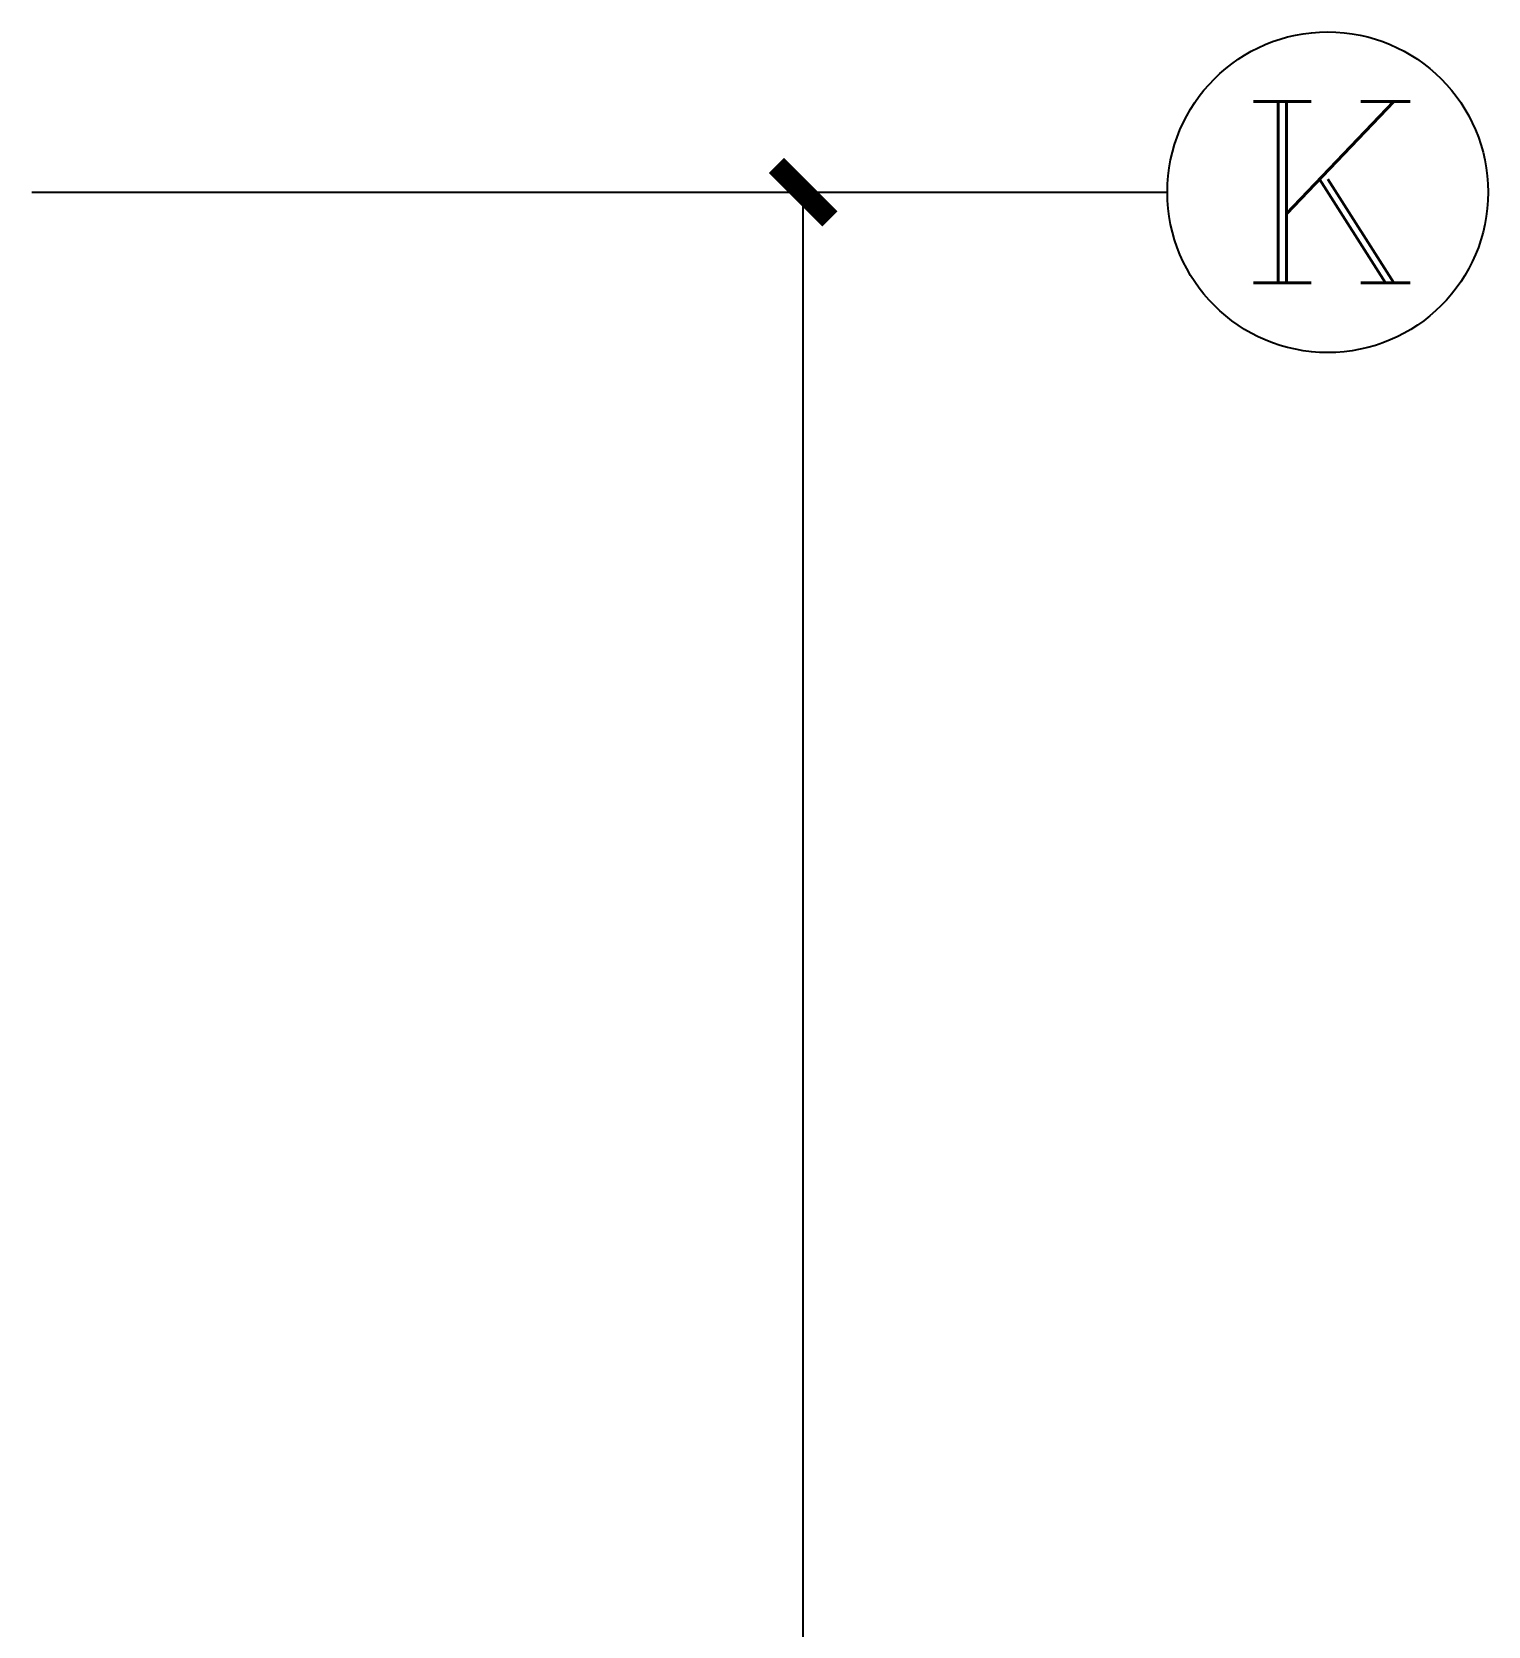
# Model space of a CAD drawing. Extents: x -1348811 to 123514, y -640545 to 749356.
# Drawn here: x -750528 to -747804, y 241745 to 244727 of the extents above; entities that cross this region are included whole.
import ezdxf
from ezdxf.enums import TextEntityAlignment as Align

# ---------------------------------------------------------------- set-up
doc = ezdxf.new("R2010")
doc.units = 0
doc.header["$LTSCALE"] = 10
doc.header["$MEASUREMENT"] = 0
doc.layers.get('0').update_dxf_attribs({"linetype": 'CONTINUOUS'})
doc.layers.get('Defpoints').update_dxf_attribs({"linetype": 'CONTINUOUS'})
doc.layers.add('AXIS', color=3, linetype='CONTINUOUS')
doc.layers.add('AXIS_TEXT', color=7, linetype='CONTINUOUS')
doc.styles.add('_TCH_AXIS', font='COMPLEX', dxfattribs={"bigfont": 'GBCBIG'})
doc.styles.add('DIM_FONT', font='SIMPLEX', dxfattribs={"width": 0.8, "bigfont": 'HZTXT'})
doc.dimstyles.new('DIMN', dxfattribs={"dimtxt": 300, "dimasz": 100, "dimexe": 250, "dimexo": 300, "dimgap": 150, "dimtad": 1, "dimdec": 0, "dimzin": 0, "dimdsep": 46, "dimtxsty": 'DIM_FONT', "dimblk": 'ARCHTICK', "dimcen": 0.09, "dimclrt": 7, "dimazin": 2, "dimtfac": 1, "dimtdec": 0, "dimtix": 1, "dimtmove": 2, "dimatfit": 3, "dimfxl": 0, "dimtolj": 1, "dimtzin": 0, "dimarcsym": 0})

# ---------------------------------------------------------------- blocks, each defined once
blk = doc.blocks.new('_ArchTick')
at = {"color": 0, "linetype": 'ByBlock', "const_width": 0.4}
blk.add_lwpolyline([(-0.5, -0.5), (0.5, 0.5)], dxfattribs=at)
blk = doc.blocks.new('*D2149')
at = {"layer": 'AXIS', "color": 0, "lineweight": -2}
for p, q in [((-750228.4, 244427.4), (-748835.5, 244427.4)), ((-749085.5, 236927.4), (-749085.5, 244427.4)), ((-750228.4, 236927.4), (-748835.5, 236927.4))]:
    blk.add_line(p, q, dxfattribs=at)
at = {"layer": 'Defpoints', "color": 0}
for p in [(-750528.4, 244427.4), (-749085.5, 244427.4), (-750528.4, 236927.4)]:
    blk.add_point(p, dxfattribs=at)
at = {"layer": 'AXIS', "color": 0, "lineweight": -2, "xscale": 100, "yscale": 100, "zscale": 100}
for p, rotation in [((-749085.5, 244427.4), 90), ((-749085.5, 236927.4), 270)]:
    blk.add_blockref('_ArchTick', p, dxfattribs=dict(at, rotation=rotation))
at = {"layer": 'AXIS', "color": 7, "insert": (-749385.5, 240677.4), "char_height": 300, "attachment_point": 5, "rotation": 90, "style": 'DIM_FONT'}
blk.add_mtext('\\A1;7500', dxfattribs=at)

msp = doc.modelspace()

# ---------------------------------------------------------------- linework, layer by layer
at = {"layer": 'AXIS'}
msp.add_line((-750528.4, 244427.4), (-748404.3, 244427.4), dxfattribs=at)
msp.add_circle((-748104.3, 244427.4), 300, dxfattribs=at)

# ---------------------------------------------------------------- texts
at = {"layer": 'AXIS_TEXT', "style": '_TCH_AXIS', "width": 1.105263}
msp.add_text('K', height=339.4, dxfattribs=at).set_placement((-748274, 244257.7), (-747934.6, 244257.7), align=Align.FIT)

# ---------------------------------------------------------------- dimensions: what is measured, and where the dimension line sits
at = {"layer": 'AXIS'}
dim = msp.add_aligned_dim(p1=(-750528.4, 236927.4), p2=(-750528.4, 244427.4), distance=-1442.9, dimstyle='DIMN', dxfattribs=at)
dim.commit()
dim.dimension.update_dxf_attribs({"geometry": '*D2149', "text_midpoint": (-749385.5, 240677.4)})

doc.saveas('drawing.dxf')
